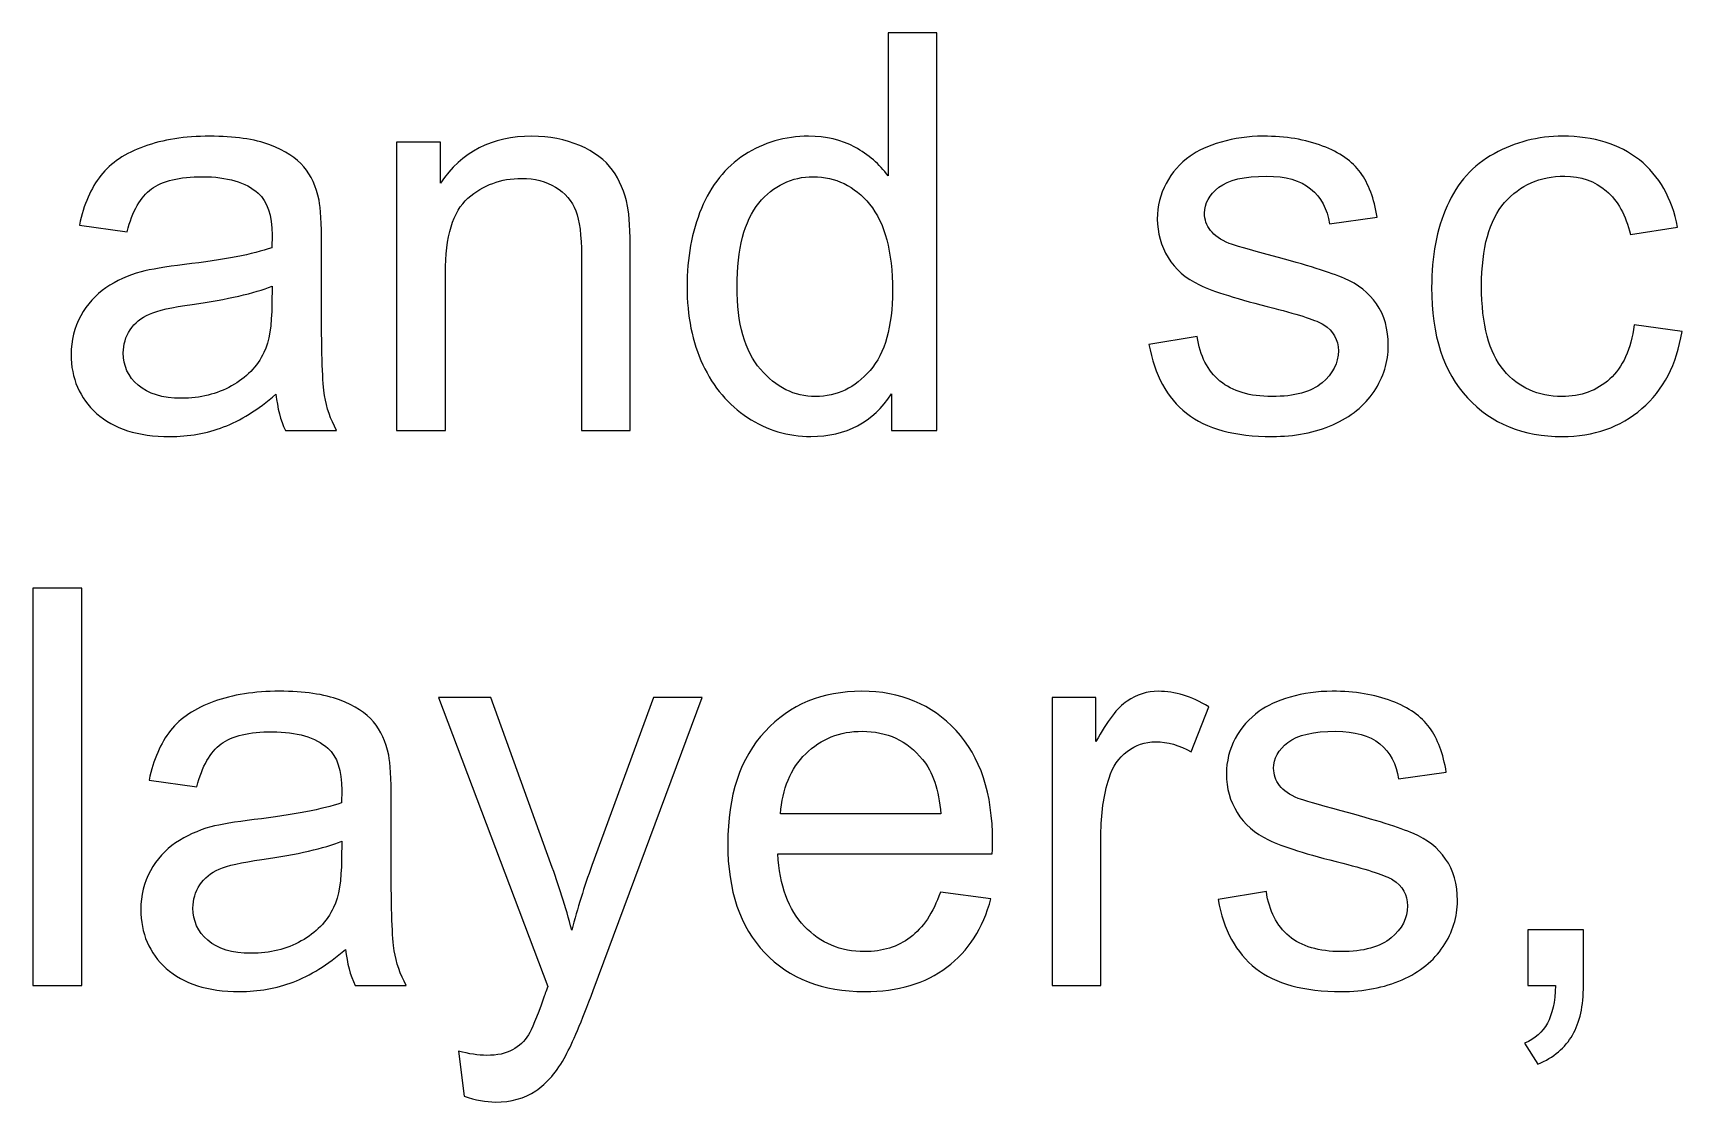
# Model space of a CAD drawing. Header units: centimetres. Extents: x -30.6 to 14.2, y -21.2 to 7.4.
# Drawn here: x -27.2 to -26.1, y 1.573 to 2.286 of the extents above; entities that cross this region are included whole.
import ezdxf

# ---------------------------------------------------------------- set-up
doc = ezdxf.new("R2010")
doc.units = ezdxf.units.CM
doc.header["$MEASUREMENT"] = 0
doc.layers.add('Layer 1', color=7, linetype='Continuous')

msp = doc.modelspace()

# ---------------------------------------------------------------- linework, layer by layer
at = {"layer": 'Layer 1'}
for points, knots in [([(-26.62725, 2.02127), (-26.62725, 2.02127), (-26.62725, 2.04566), (-26.62725, 2.04566), (-26.62725, 2.04566), (-26.63941, 2.0267), (-26.65732, 2.0172), (-26.68096, 2.0172), (-26.68096, 2.0172), (-26.69627, 2.0172), (-26.71035, 2.02139), (-26.72313, 2.02985), (-26.72313, 2.02985), (-26.73597, 2.03825), (-26.74591, 2.05004), (-26.75301, 2.0651), (-26.75301, 2.0651), (-26.76005, 2.08023), (-26.76357, 2.09758), (-26.76357, 2.11721), (-26.76357, 2.11721), (-26.76357, 2.13635), (-26.76036, 2.1537), (-26.754, 2.16931), (-26.754, 2.16931), (-26.74758, 2.18487), (-26.73801, 2.19685), (-26.72523, 2.20512), (-26.72523, 2.20512), (-26.71251, 2.21346), (-26.69819, 2.21759), (-26.68244, 2.21759), (-26.68244, 2.21759), (-26.67084, 2.21759), (-26.66053, 2.21512), (-26.65151, 2.21025), (-26.65151, 2.21025), (-26.6425, 2.20537), (-26.63515, 2.19895), (-26.62947, 2.19111), (-26.62947, 2.19111), (-26.62947, 2.19111), (-26.62947, 2.28649), (-26.62947, 2.28649), (-26.62947, 2.28649), (-26.62947, 2.28649), (-26.59688, 2.28649), (-26.59688, 2.28649), (-26.59688, 2.28649), (-26.59688, 2.28649), (-26.59688, 2.02127), (-26.59688, 2.02127), (-26.59688, 2.02127), (-26.59688, 2.02127), (-26.62725, 2.02127), (-26.62725, 2.02127)], [0, 0, 0, 0, 0.0666667, 0.0666667, 0.0666667, 0.0666667, 0.1333333, 0.1333333, 0.1333333, 0.1333333, 0.2, 0.2, 0.2, 0.2, 0.2666667, 0.2666667, 0.2666667, 0.2666667, 0.3333333, 0.3333333, 0.3333333, 0.3333333, 0.4, 0.4, 0.4, 0.4, 0.4666667, 0.4666667, 0.4666667, 0.4666667, 0.5333333, 0.5333333, 0.5333333, 0.5333333, 0.6, 0.6, 0.6, 0.6, 0.6666667, 0.6666667, 0.6666667, 0.6666667, 0.7333333, 0.7333333, 0.7333333, 0.7333333, 0.8, 0.8, 0.8, 0.8, 0.8666667, 0.8666667, 0.8666667, 0.8666667, 1, 1, 1, 1]), ([(-27.03781, 2.04535), (-27.04991, 2.03504), (-27.06158, 2.02781), (-27.07275, 2.02355), (-27.07275, 2.02355), (-27.08393, 2.01929), (-27.0959, 2.0172), (-27.10875, 2.0172), (-27.10875, 2.0172), (-27.12986, 2.0172), (-27.1461, 2.02232), (-27.15746, 2.03263), (-27.15746, 2.03263), (-27.16882, 2.04288), (-27.17449, 2.05603), (-27.17449, 2.07202), (-27.17449, 2.07202), (-27.17449, 2.0814), (-27.17233, 2.08998), (-27.16807, 2.09776), (-27.16807, 2.09776), (-27.16375, 2.10554), (-27.15813, 2.11171), (-27.15122, 2.11641), (-27.15122, 2.11641), (-27.14424, 2.1211), (-27.13647, 2.12468), (-27.12776, 2.12709), (-27.12776, 2.12709), (-27.12134, 2.12875), (-27.11165, 2.13036), (-27.09874, 2.13196), (-27.09874, 2.13196), (-27.07244, 2.13505), (-27.053, 2.13882), (-27.04059, 2.14314), (-27.04059, 2.14314), (-27.04046, 2.14758), (-27.0404, 2.15042), (-27.0404, 2.1516), (-27.0404, 2.1516), (-27.0404, 2.16481), (-27.04349, 2.17413), (-27.04966, 2.17956), (-27.04966, 2.17956), (-27.058, 2.18691), (-27.07041, 2.19055), (-27.08683, 2.19055), (-27.08683, 2.19055), (-27.1022, 2.19055), (-27.11356, 2.18784), (-27.12085, 2.18246), (-27.12085, 2.18246), (-27.12819, 2.17709), (-27.13356, 2.16759), (-27.13708, 2.15388), (-27.13708, 2.15388), (-27.13708, 2.15388), (-27.16894, 2.15833), (-27.16894, 2.15833), (-27.16894, 2.15833), (-27.16604, 2.17197), (-27.16128, 2.18302), (-27.15462, 2.19142), (-27.15462, 2.19142), (-27.14795, 2.19981), (-27.13832, 2.20623), (-27.12572, 2.2108), (-27.12572, 2.2108), (-27.11319, 2.21531), (-27.09856, 2.21759), (-27.08201, 2.21759), (-27.08201, 2.21759), (-27.06559, 2.21759), (-27.05219, 2.21568), (-27.04188, 2.21179), (-27.04188, 2.21179), (-27.03164, 2.2079), (-27.02404, 2.20308), (-27.01923, 2.19722), (-27.01923, 2.19722), (-27.01441, 2.19135), (-27.01102, 2.18395), (-27.00904, 2.17499), (-27.00904, 2.17499), (-27.00799, 2.16944), (-27.00744, 2.15944), (-27.00744, 2.14505), (-27.00744, 2.14505), (-27.00744, 2.14505), (-27.00744, 2.10184), (-27.00744, 2.10184), (-27.00744, 2.10184), (-27.00744, 2.07165), (-27.00676, 2.05257), (-27.0054, 2.04448), (-27.0054, 2.04448), (-27.0041, 2.0364), (-27.00139, 2.02868), (-26.99743, 2.02127), (-26.99743, 2.02127), (-26.99743, 2.02127), (-27.03151, 2.02127), (-27.03151, 2.02127), (-27.03151, 2.02127), (-27.03478, 2.02812), (-27.03688, 2.03615), (-27.03781, 2.04535)], [0, 0, 0, 0, 0.0357143, 0.0357143, 0.0357143, 0.0357143, 0.0714286, 0.0714286, 0.0714286, 0.0714286, 0.1071429, 0.1071429, 0.1071429, 0.1071429, 0.1428571, 0.1428571, 0.1428571, 0.1428571, 0.1785714, 0.1785714, 0.1785714, 0.1785714, 0.2142857, 0.2142857, 0.2142857, 0.2142857, 0.25, 0.25, 0.25, 0.25, 0.2857143, 0.2857143, 0.2857143, 0.2857143, 0.3214286, 0.3214286, 0.3214286, 0.3214286, 0.3571429, 0.3571429, 0.3571429, 0.3571429, 0.3928571, 0.3928571, 0.3928571, 0.3928571, 0.4285714, 0.4285714, 0.4285714, 0.4285714, 0.4642857, 0.4642857, 0.4642857, 0.4642857, 0.5, 0.5, 0.5, 0.5, 0.5357143, 0.5357143, 0.5357143, 0.5357143, 0.5714286, 0.5714286, 0.5714286, 0.5714286, 0.6071429, 0.6071429, 0.6071429, 0.6071429, 0.6428571, 0.6428571, 0.6428571, 0.6428571, 0.6785714, 0.6785714, 0.6785714, 0.6785714, 0.7142857, 0.7142857, 0.7142857, 0.7142857, 0.75, 0.75, 0.75, 0.75, 0.7857143, 0.7857143, 0.7857143, 0.7857143, 0.8214286, 0.8214286, 0.8214286, 0.8214286, 0.8571429, 0.8571429, 0.8571429, 0.8571429, 0.8928571, 0.8928571, 0.8928571, 0.8928571, 0.9285714, 0.9285714, 0.9285714, 0.9285714, 1, 1, 1, 1]), ([(-26.95736, 2.02127), (-26.95736, 2.02127), (-26.95736, 2.21352), (-26.95736, 2.21352), (-26.95736, 2.21352), (-26.95736, 2.21352), (-26.9281, 2.21352), (-26.9281, 2.21352), (-26.9281, 2.21352), (-26.9281, 2.21352), (-26.9281, 2.18623), (-26.9281, 2.18623), (-26.9281, 2.18623), (-26.91402, 2.20716), (-26.89365, 2.21759), (-26.86704, 2.21759), (-26.86704, 2.21759), (-26.85544, 2.21759), (-26.84482, 2.21549), (-26.83512, 2.21136), (-26.83512, 2.21136), (-26.82543, 2.20722), (-26.81815, 2.20173), (-26.81333, 2.195), (-26.81333, 2.195), (-26.80852, 2.18827), (-26.80512, 2.18024), (-26.80321, 2.17098), (-26.80321, 2.17098), (-26.80203, 2.16493), (-26.80142, 2.15437), (-26.80142, 2.13931), (-26.80142, 2.13931), (-26.80142, 2.13931), (-26.80142, 2.02127), (-26.80142, 2.02127), (-26.80142, 2.02127), (-26.80142, 2.02127), (-26.83401, 2.02127), (-26.83401, 2.02127), (-26.83401, 2.02127), (-26.83401, 2.02127), (-26.83401, 2.13808), (-26.83401, 2.13808), (-26.83401, 2.13808), (-26.83401, 2.15135), (-26.83525, 2.16129), (-26.83778, 2.16783), (-26.83778, 2.16783), (-26.84031, 2.17438), (-26.84482, 2.17962), (-26.85124, 2.18358), (-26.85124, 2.18358), (-26.85766, 2.18747), (-26.86525, 2.18944), (-26.87389, 2.18944), (-26.87389, 2.18944), (-26.88772, 2.18944), (-26.89964, 2.18506), (-26.9097, 2.17623), (-26.9097, 2.17623), (-26.91976, 2.16746), (-26.92477, 2.15073), (-26.92477, 2.12616), (-26.92477, 2.12616), (-26.92477, 2.12616), (-26.92477, 2.02127), (-26.92477, 2.02127), (-26.92477, 2.02127), (-26.92477, 2.02127), (-26.95736, 2.02127), (-26.95736, 2.02127)], [0, 0, 0, 0, 0.0526316, 0.0526316, 0.0526316, 0.0526316, 0.1052632, 0.1052632, 0.1052632, 0.1052632, 0.1578947, 0.1578947, 0.1578947, 0.1578947, 0.2105263, 0.2105263, 0.2105263, 0.2105263, 0.2631579, 0.2631579, 0.2631579, 0.2631579, 0.3157895, 0.3157895, 0.3157895, 0.3157895, 0.3684211, 0.3684211, 0.3684211, 0.3684211, 0.4210526, 0.4210526, 0.4210526, 0.4210526, 0.4736842, 0.4736842, 0.4736842, 0.4736842, 0.5263158, 0.5263158, 0.5263158, 0.5263158, 0.5789474, 0.5789474, 0.5789474, 0.5789474, 0.6315789, 0.6315789, 0.6315789, 0.6315789, 0.6842105, 0.6842105, 0.6842105, 0.6842105, 0.7368421, 0.7368421, 0.7368421, 0.7368421, 0.7894737, 0.7894737, 0.7894737, 0.7894737, 0.8421053, 0.8421053, 0.8421053, 0.8421053, 0.8947368, 0.8947368, 0.8947368, 0.8947368, 1, 1, 1, 1]), ([(-26.45537, 2.07869), (-26.45537, 2.07869), (-26.42314, 2.08387), (-26.42314, 2.08387), (-26.42314, 2.08387), (-26.42135, 2.07097), (-26.41629, 2.06109), (-26.40801, 2.05418), (-26.40801, 2.05418), (-26.39974, 2.04732), (-26.38814, 2.04387), (-26.37332, 2.04387), (-26.37332, 2.04387), (-26.35832, 2.04387), (-26.3472, 2.04689), (-26.33992, 2.053), (-26.33992, 2.053), (-26.3327, 2.05905), (-26.32905, 2.06621), (-26.32905, 2.07443), (-26.32905, 2.07443), (-26.32905, 2.08177), (-26.33233, 2.08758), (-26.33881, 2.09177), (-26.33881, 2.09177), (-26.34338, 2.09467), (-26.35449, 2.09832), (-26.37215, 2.10282), (-26.37215, 2.10282), (-26.39598, 2.10881), (-26.41246, 2.114), (-26.42172, 2.11838), (-26.42172, 2.11838), (-26.43092, 2.12283), (-26.4379, 2.12888), (-26.44265, 2.13666), (-26.44265, 2.13666), (-26.4474, 2.14437), (-26.44981, 2.15295), (-26.44981, 2.16234), (-26.44981, 2.16234), (-26.44981, 2.17092), (-26.44784, 2.17882), (-26.44395, 2.18611), (-26.44395, 2.18611), (-26.43999, 2.19339), (-26.43469, 2.19944), (-26.42796, 2.20426), (-26.42796, 2.20426), (-26.42289, 2.20796), (-26.41598, 2.21111), (-26.40727, 2.2137), (-26.40727, 2.2137), (-26.39851, 2.2163), (-26.38919, 2.21759), (-26.37918, 2.21759), (-26.37918, 2.21759), (-26.36412, 2.21759), (-26.35091, 2.21543), (-26.33955, 2.21105), (-26.33955, 2.21105), (-26.32813, 2.20673), (-26.31973, 2.2008), (-26.3143, 2.19339), (-26.3143, 2.19339), (-26.30893, 2.18592), (-26.30516, 2.17598), (-26.30312, 2.16351), (-26.30312, 2.16351), (-26.30312, 2.16351), (-26.33498, 2.15907), (-26.33498, 2.15907), (-26.33498, 2.15907), (-26.3364, 2.16907), (-26.3406, 2.17691), (-26.34751, 2.18253), (-26.34751, 2.18253), (-26.35443, 2.18814), (-26.36418, 2.19092), (-26.37684, 2.19092), (-26.37684, 2.19092), (-26.39172, 2.19092), (-26.4024, 2.18845), (-26.40876, 2.18351), (-26.40876, 2.18351), (-26.41511, 2.17858), (-26.41832, 2.17277), (-26.41832, 2.16617), (-26.41832, 2.16617), (-26.41832, 2.16197), (-26.41703, 2.15814), (-26.41437, 2.15474), (-26.41437, 2.15474), (-26.41172, 2.15129), (-26.40758, 2.14839), (-26.4019, 2.1461), (-26.4019, 2.1461), (-26.39863, 2.14487), (-26.38912, 2.14209), (-26.3732, 2.13777), (-26.3732, 2.13777), (-26.35023, 2.13166), (-26.33418, 2.12659), (-26.32504, 2.1227), (-26.32504, 2.1227), (-26.3159, 2.11881), (-26.30874, 2.11307), (-26.30356, 2.10566), (-26.30356, 2.10566), (-26.29831, 2.09819), (-26.29572, 2.08893), (-26.29572, 2.07782), (-26.29572, 2.07782), (-26.29572, 2.06702), (-26.29886, 2.05683), (-26.30522, 2.04726), (-26.30522, 2.04726), (-26.31158, 2.03769), (-26.32072, 2.03028), (-26.33263, 2.02504), (-26.33263, 2.02504), (-26.34461, 2.01979), (-26.35813, 2.0172), (-26.3732, 2.0172), (-26.3732, 2.0172), (-26.39814, 2.0172), (-26.41721, 2.02238), (-26.4303, 2.03269), (-26.4303, 2.03269), (-26.44339, 2.04306), (-26.45172, 2.05837), (-26.45537, 2.07869)], [0, 0, 0, 0, 0.0294118, 0.0294118, 0.0294118, 0.0294118, 0.0588235, 0.0588235, 0.0588235, 0.0588235, 0.0882353, 0.0882353, 0.0882353, 0.0882353, 0.1176471, 0.1176471, 0.1176471, 0.1176471, 0.1470588, 0.1470588, 0.1470588, 0.1470588, 0.1764706, 0.1764706, 0.1764706, 0.1764706, 0.2058824, 0.2058824, 0.2058824, 0.2058824, 0.2352941, 0.2352941, 0.2352941, 0.2352941, 0.2647059, 0.2647059, 0.2647059, 0.2647059, 0.2941176, 0.2941176, 0.2941176, 0.2941176, 0.3235294, 0.3235294, 0.3235294, 0.3235294, 0.3529412, 0.3529412, 0.3529412, 0.3529412, 0.3823529, 0.3823529, 0.3823529, 0.3823529, 0.4117647, 0.4117647, 0.4117647, 0.4117647, 0.4411765, 0.4411765, 0.4411765, 0.4411765, 0.4705882, 0.4705882, 0.4705882, 0.4705882, 0.5, 0.5, 0.5, 0.5, 0.5294118, 0.5294118, 0.5294118, 0.5294118, 0.5588235, 0.5588235, 0.5588235, 0.5588235, 0.5882353, 0.5882353, 0.5882353, 0.5882353, 0.6176471, 0.6176471, 0.6176471, 0.6176471, 0.6470588, 0.6470588, 0.6470588, 0.6470588, 0.6764706, 0.6764706, 0.6764706, 0.6764706, 0.7058824, 0.7058824, 0.7058824, 0.7058824, 0.7352941, 0.7352941, 0.7352941, 0.7352941, 0.7647059, 0.7647059, 0.7647059, 0.7647059, 0.7941176, 0.7941176, 0.7941176, 0.7941176, 0.8235294, 0.8235294, 0.8235294, 0.8235294, 0.8529412, 0.8529412, 0.8529412, 0.8529412, 0.8823529, 0.8823529, 0.8823529, 0.8823529, 0.9117647, 0.9117647, 0.9117647, 0.9117647, 0.9411765, 0.9411765, 0.9411765, 0.9411765, 1, 1, 1, 1]), ([(-26.13162, 2.09165), (-26.13162, 2.09165), (-26.09976, 2.0872), (-26.09976, 2.0872), (-26.09976, 2.0872), (-26.10328, 2.06529), (-26.11217, 2.04819), (-26.12656, 2.03578), (-26.12656, 2.03578), (-26.14094, 2.02337), (-26.15866, 2.0172), (-26.17959, 2.0172), (-26.17959, 2.0172), (-26.20583, 2.0172), (-26.22694, 2.02578), (-26.24287, 2.04294), (-26.24287, 2.04294), (-26.25886, 2.0601), (-26.26682, 2.08467), (-26.26682, 2.11665), (-26.26682, 2.11665), (-26.26682, 2.1374), (-26.26337, 2.15549), (-26.25651, 2.17104), (-26.25651, 2.17104), (-26.24966, 2.18654), (-26.23923, 2.19821), (-26.22515, 2.20592), (-26.22515, 2.20592), (-26.21114, 2.2137), (-26.19589, 2.21759), (-26.17934, 2.21759), (-26.17934, 2.21759), (-26.15854, 2.21759), (-26.14144, 2.21234), (-26.12822, 2.20179), (-26.12822, 2.20179), (-26.11495, 2.19123), (-26.10643, 2.17623), (-26.10273, 2.15684), (-26.10273, 2.15684), (-26.10273, 2.15684), (-26.13421, 2.15203), (-26.13421, 2.15203), (-26.13421, 2.15203), (-26.13724, 2.16493), (-26.14255, 2.17462), (-26.15026, 2.18117), (-26.15026, 2.18117), (-26.15792, 2.18765), (-26.16718, 2.19092), (-26.17805, 2.19092), (-26.17805, 2.19092), (-26.19447, 2.19092), (-26.2078, 2.18506), (-26.21811, 2.17333), (-26.21811, 2.17333), (-26.22836, 2.16154), (-26.23349, 2.14301), (-26.23349, 2.11758), (-26.23349, 2.11758), (-26.23349, 2.09177), (-26.22855, 2.07307), (-26.21867, 2.0614), (-26.21867, 2.0614), (-26.20873, 2.04973), (-26.19583, 2.04387), (-26.17996, 2.04387), (-26.17996, 2.04387), (-26.16712, 2.04387), (-26.15644, 2.04776), (-26.14792, 2.0556), (-26.14792, 2.0556), (-26.13934, 2.06337), (-26.1339, 2.07541), (-26.13162, 2.09165)], [0, 0, 0, 0, 0.05, 0.05, 0.05, 0.05, 0.1, 0.1, 0.1, 0.1, 0.15, 0.15, 0.15, 0.15, 0.2, 0.2, 0.2, 0.2, 0.25, 0.25, 0.25, 0.25, 0.3, 0.3, 0.3, 0.3, 0.35, 0.35, 0.35, 0.35, 0.4, 0.4, 0.4, 0.4, 0.45, 0.45, 0.45, 0.45, 0.5, 0.5, 0.5, 0.5, 0.55, 0.55, 0.55, 0.55, 0.6, 0.6, 0.6, 0.6, 0.65, 0.65, 0.65, 0.65, 0.7, 0.7, 0.7, 0.7, 0.75, 0.75, 0.75, 0.75, 0.8, 0.8, 0.8, 0.8, 0.85, 0.85, 0.85, 0.85, 0.9, 0.9, 0.9, 0.9, 1, 1, 1, 1]), ([(-26.73023, 2.11715), (-26.73023, 2.09258), (-26.72504, 2.07424), (-26.71461, 2.06208), (-26.71461, 2.06208), (-26.70424, 2.04992), (-26.69195, 2.04387), (-26.67781, 2.04387), (-26.67781, 2.04387), (-26.66355, 2.04387), (-26.65145, 2.04967), (-26.64145, 2.06128), (-26.64145, 2.06128), (-26.63151, 2.07288), (-26.62651, 2.0906), (-26.62651, 2.11443), (-26.62651, 2.11443), (-26.62651, 2.14061), (-26.63157, 2.15987), (-26.64176, 2.17215), (-26.64176, 2.17215), (-26.65188, 2.18444), (-26.66442, 2.19055), (-26.6793, 2.19055), (-26.6793, 2.19055), (-26.6938, 2.19055), (-26.7059, 2.18469), (-26.71566, 2.1729), (-26.71566, 2.1729), (-26.72535, 2.1611), (-26.73023, 2.14252), (-26.73023, 2.11715)], [0, 0, 0, 0, 0.1111111, 0.1111111, 0.1111111, 0.1111111, 0.2222222, 0.2222222, 0.2222222, 0.2222222, 0.3333333, 0.3333333, 0.3333333, 0.3333333, 0.4444444, 0.4444444, 0.4444444, 0.4444444, 0.5555556, 0.5555556, 0.5555556, 0.5555556, 0.6666667, 0.6666667, 0.6666667, 0.6666667, 0.7777778, 0.7777778, 0.7777778, 0.7777778, 1, 1, 1, 1]), ([(-27.0404, 2.11758), (-27.05226, 2.11276), (-27.07004, 2.10869), (-27.09374, 2.10536), (-27.09374, 2.10536), (-27.1072, 2.10344), (-27.11671, 2.10128), (-27.12227, 2.09887), (-27.12227, 2.09887), (-27.12782, 2.09647), (-27.13208, 2.09295), (-27.13511, 2.08838), (-27.13511, 2.08838), (-27.13813, 2.08375), (-27.13968, 2.07862), (-27.13968, 2.07294), (-27.13968, 2.07294), (-27.13968, 2.06436), (-27.1364, 2.05714), (-27.1298, 2.0514), (-27.1298, 2.0514), (-27.12319, 2.04566), (-27.11356, 2.04275), (-27.1009, 2.04275), (-27.1009, 2.04275), (-27.08837, 2.04275), (-27.0772, 2.04547), (-27.06738, 2.05097), (-27.06738, 2.05097), (-27.05763, 2.0564), (-27.0504, 2.06387), (-27.04584, 2.07331), (-27.04584, 2.07331), (-27.04232, 2.08066), (-27.04059, 2.09146), (-27.04059, 2.10573), (-27.04059, 2.10573), (-27.04059, 2.10573), (-27.0404, 2.11758), (-27.0404, 2.11758)], [0, 0, 0, 0, 0.0909091, 0.0909091, 0.0909091, 0.0909091, 0.1818182, 0.1818182, 0.1818182, 0.1818182, 0.2727273, 0.2727273, 0.2727273, 0.2727273, 0.3636364, 0.3636364, 0.3636364, 0.3636364, 0.4545455, 0.4545455, 0.4545455, 0.4545455, 0.5454545, 0.5454545, 0.5454545, 0.5454545, 0.6363636, 0.6363636, 0.6363636, 0.6363636, 0.7272727, 0.7272727, 0.7272727, 0.7272727, 0.8181818, 0.8181818, 0.8181818, 0.8181818, 1, 1, 1, 1]), ([(-27.19992, 1.65085), (-27.19992, 1.65085), (-27.19992, 1.91607), (-27.19992, 1.91607), (-27.19992, 1.91607), (-27.19992, 1.91607), (-27.16733, 1.91607), (-27.16733, 1.91607), (-27.16733, 1.91607), (-27.16733, 1.91607), (-27.16733, 1.65085), (-27.16733, 1.65085), (-27.16733, 1.65085), (-27.16733, 1.65085), (-27.19992, 1.65085), (-27.19992, 1.65085)], [0, 0, 0, 0, 0.2, 0.2, 0.2, 0.2, 0.4, 0.4, 0.4, 0.4, 0.6, 0.6, 0.6, 0.6, 1, 1, 1, 1]), ([(-26.99132, 1.67493), (-27.00342, 1.66462), (-27.01509, 1.65739), (-27.02626, 1.65313), (-27.02626, 1.65313), (-27.03744, 1.64887), (-27.04941, 1.64678), (-27.06226, 1.64678), (-27.06226, 1.64678), (-27.08337, 1.64678), (-27.09961, 1.6519), (-27.11097, 1.66221), (-27.11097, 1.66221), (-27.12233, 1.67246), (-27.128, 1.68561), (-27.128, 1.7016), (-27.128, 1.7016), (-27.128, 1.71098), (-27.12584, 1.71956), (-27.12158, 1.72734), (-27.12158, 1.72734), (-27.11726, 1.73512), (-27.11164, 1.74129), (-27.10473, 1.74599), (-27.10473, 1.74599), (-27.09775, 1.75068), (-27.08998, 1.75426), (-27.08127, 1.75667), (-27.08127, 1.75667), (-27.07485, 1.75833), (-27.06516, 1.75994), (-27.05225, 1.76154), (-27.05225, 1.76154), (-27.02595, 1.76463), (-27.00651, 1.7684), (-26.9941, 1.77272), (-26.9941, 1.77272), (-26.99397, 1.77716), (-26.99391, 1.78), (-26.99391, 1.78118), (-26.99391, 1.78118), (-26.99391, 1.79439), (-26.997, 1.80371), (-27.00317, 1.80914), (-27.00317, 1.80914), (-27.01151, 1.81649), (-27.02392, 1.82013), (-27.04034, 1.82013), (-27.04034, 1.82013), (-27.05571, 1.82013), (-27.06707, 1.81742), (-27.07436, 1.81204), (-27.07436, 1.81204), (-27.0817, 1.80667), (-27.08707, 1.79717), (-27.09059, 1.78346), (-27.09059, 1.78346), (-27.09059, 1.78346), (-27.12245, 1.78791), (-27.12245, 1.78791), (-27.12245, 1.78791), (-27.11955, 1.80155), (-27.11479, 1.8126), (-27.10813, 1.821), (-27.10813, 1.821), (-27.10146, 1.82939), (-27.09183, 1.83581), (-27.07923, 1.84038), (-27.07923, 1.84038), (-27.0667, 1.84489), (-27.05207, 1.84717), (-27.03552, 1.84717), (-27.03552, 1.84717), (-27.0191, 1.84717), (-27.0057, 1.84526), (-26.99539, 1.84137), (-26.99539, 1.84137), (-26.98515, 1.83748), (-26.97755, 1.83266), (-26.97274, 1.8268), (-26.97274, 1.8268), (-26.96792, 1.82093), (-26.96453, 1.81353), (-26.96255, 1.80457), (-26.96255, 1.80457), (-26.9615, 1.79902), (-26.96095, 1.78902), (-26.96095, 1.77463), (-26.96095, 1.77463), (-26.96095, 1.77463), (-26.96095, 1.73142), (-26.96095, 1.73142), (-26.96095, 1.73142), (-26.96095, 1.70123), (-26.96027, 1.68215), (-26.95891, 1.67406), (-26.95891, 1.67406), (-26.95761, 1.66598), (-26.9549, 1.65826), (-26.95094, 1.65085), (-26.95094, 1.65085), (-26.95094, 1.65085), (-26.98502, 1.65085), (-26.98502, 1.65085), (-26.98502, 1.65085), (-26.98829, 1.6577), (-26.99039, 1.66573), (-26.99132, 1.67493)], [0, 0, 0, 0, 0.0357143, 0.0357143, 0.0357143, 0.0357143, 0.0714286, 0.0714286, 0.0714286, 0.0714286, 0.1071429, 0.1071429, 0.1071429, 0.1071429, 0.1428571, 0.1428571, 0.1428571, 0.1428571, 0.1785714, 0.1785714, 0.1785714, 0.1785714, 0.2142857, 0.2142857, 0.2142857, 0.2142857, 0.25, 0.25, 0.25, 0.25, 0.2857143, 0.2857143, 0.2857143, 0.2857143, 0.3214286, 0.3214286, 0.3214286, 0.3214286, 0.3571429, 0.3571429, 0.3571429, 0.3571429, 0.3928571, 0.3928571, 0.3928571, 0.3928571, 0.4285714, 0.4285714, 0.4285714, 0.4285714, 0.4642857, 0.4642857, 0.4642857, 0.4642857, 0.5, 0.5, 0.5, 0.5, 0.5357143, 0.5357143, 0.5357143, 0.5357143, 0.5714286, 0.5714286, 0.5714286, 0.5714286, 0.6071429, 0.6071429, 0.6071429, 0.6071429, 0.6428571, 0.6428571, 0.6428571, 0.6428571, 0.6785714, 0.6785714, 0.6785714, 0.6785714, 0.7142857, 0.7142857, 0.7142857, 0.7142857, 0.75, 0.75, 0.75, 0.75, 0.7857143, 0.7857143, 0.7857143, 0.7857143, 0.8214286, 0.8214286, 0.8214286, 0.8214286, 0.8571429, 0.8571429, 0.8571429, 0.8571429, 0.8928571, 0.8928571, 0.8928571, 0.8928571, 0.9285714, 0.9285714, 0.9285714, 0.9285714, 1, 1, 1, 1]), ([(-26.91235, 1.57695), (-26.91235, 1.57695), (-26.91606, 1.60708), (-26.91606, 1.60708), (-26.91606, 1.60708), (-26.9089, 1.60516), (-26.90272, 1.60418), (-26.89741, 1.60418), (-26.89741, 1.60418), (-26.89013, 1.60418), (-26.88433, 1.60541), (-26.88, 1.60782), (-26.88, 1.60782), (-26.87562, 1.61023), (-26.87204, 1.61362), (-26.86926, 1.61794), (-26.86926, 1.61794), (-26.86722, 1.62122), (-26.86389, 1.6293), (-26.85932, 1.64227), (-26.85932, 1.64227), (-26.8587, 1.64406), (-26.85778, 1.64671), (-26.85642, 1.65023), (-26.85642, 1.65023), (-26.85642, 1.65023), (-26.92939, 1.8431), (-26.92939, 1.8431), (-26.92939, 1.8431), (-26.92939, 1.8431), (-26.89457, 1.8431), (-26.89457, 1.8431), (-26.89457, 1.8431), (-26.89457, 1.8431), (-26.85444, 1.7321), (-26.85444, 1.7321), (-26.85444, 1.7321), (-26.8492, 1.71808), (-26.84457, 1.70326), (-26.84043, 1.68771), (-26.84043, 1.68771), (-26.83666, 1.70234), (-26.83222, 1.71678), (-26.82703, 1.73098), (-26.82703, 1.73098), (-26.82703, 1.73098), (-26.78604, 1.8431), (-26.78604, 1.8431), (-26.78604, 1.8431), (-26.78604, 1.8431), (-26.75351, 1.8431), (-26.75351, 1.8431), (-26.75351, 1.8431), (-26.75351, 1.8431), (-26.82617, 1.64752), (-26.82617, 1.64752), (-26.82617, 1.64752), (-26.83401, 1.62646), (-26.84012, 1.61202), (-26.84451, 1.60405), (-26.84451, 1.60405), (-26.85031, 1.59337), (-26.85698, 1.58553), (-26.86445, 1.58053), (-26.86445, 1.58053), (-26.87198, 1.57553), (-26.88093, 1.57306), (-26.8913, 1.57306), (-26.8913, 1.57306), (-26.8976, 1.57306), (-26.90464, 1.57436), (-26.91235, 1.57695)], [0, 0, 0, 0, 0.0526316, 0.0526316, 0.0526316, 0.0526316, 0.1052632, 0.1052632, 0.1052632, 0.1052632, 0.1578947, 0.1578947, 0.1578947, 0.1578947, 0.2105263, 0.2105263, 0.2105263, 0.2105263, 0.2631579, 0.2631579, 0.2631579, 0.2631579, 0.3157895, 0.3157895, 0.3157895, 0.3157895, 0.3684211, 0.3684211, 0.3684211, 0.3684211, 0.4210526, 0.4210526, 0.4210526, 0.4210526, 0.4736842, 0.4736842, 0.4736842, 0.4736842, 0.5263158, 0.5263158, 0.5263158, 0.5263158, 0.5789474, 0.5789474, 0.5789474, 0.5789474, 0.6315789, 0.6315789, 0.6315789, 0.6315789, 0.6842105, 0.6842105, 0.6842105, 0.6842105, 0.7368421, 0.7368421, 0.7368421, 0.7368421, 0.7894737, 0.7894737, 0.7894737, 0.7894737, 0.8421053, 0.8421053, 0.8421053, 0.8421053, 0.8947368, 0.8947368, 0.8947368, 0.8947368, 1, 1, 1, 1]), ([(-26.59453, 1.71308), (-26.59453, 1.71308), (-26.56083, 1.70864), (-26.56083, 1.70864), (-26.56083, 1.70864), (-26.56607, 1.68906), (-26.57589, 1.67382), (-26.59021, 1.66301), (-26.59021, 1.66301), (-26.60453, 1.65221), (-26.62281, 1.64678), (-26.6451, 1.64678), (-26.6451, 1.64678), (-26.67312, 1.64678), (-26.69535, 1.65542), (-26.71177, 1.6727), (-26.71177, 1.6727), (-26.72819, 1.68993), (-26.7364, 1.71419), (-26.7364, 1.74537), (-26.7364, 1.74537), (-26.7364, 1.7776), (-26.72813, 1.80266), (-26.71152, 1.82044), (-26.71152, 1.82044), (-26.69492, 1.83828), (-26.67337, 1.84717), (-26.64689, 1.84717), (-26.64689, 1.84717), (-26.62127, 1.84717), (-26.60034, 1.83847), (-26.5841, 1.821), (-26.5841, 1.821), (-26.56786, 1.80352), (-26.55971, 1.77895), (-26.55971, 1.74728), (-26.55971, 1.74728), (-26.55971, 1.74537), (-26.55978, 1.74247), (-26.5599, 1.73864), (-26.5599, 1.73864), (-26.5599, 1.73864), (-26.70307, 1.73864), (-26.70307, 1.73864), (-26.70307, 1.73864), (-26.70183, 1.71759), (-26.69591, 1.70141), (-26.68516, 1.69024), (-26.68516, 1.69024), (-26.67448, 1.67906), (-26.66109, 1.67345), (-26.6451, 1.67345), (-26.6451, 1.67345), (-26.63318, 1.67345), (-26.62299, 1.67659), (-26.6146, 1.68289), (-26.6146, 1.68289), (-26.60614, 1.68919), (-26.59947, 1.69925), (-26.59453, 1.71308)], [0, 0, 0, 0, 0.0625, 0.0625, 0.0625, 0.0625, 0.125, 0.125, 0.125, 0.125, 0.1875, 0.1875, 0.1875, 0.1875, 0.25, 0.25, 0.25, 0.25, 0.3125, 0.3125, 0.3125, 0.3125, 0.375, 0.375, 0.375, 0.375, 0.4375, 0.4375, 0.4375, 0.4375, 0.5, 0.5, 0.5, 0.5, 0.5625, 0.5625, 0.5625, 0.5625, 0.625, 0.625, 0.625, 0.625, 0.6875, 0.6875, 0.6875, 0.6875, 0.75, 0.75, 0.75, 0.75, 0.8125, 0.8125, 0.8125, 0.8125, 0.875, 0.875, 0.875, 0.875, 1, 1, 1, 1]), ([(-26.52001, 1.65085), (-26.52001, 1.65085), (-26.52001, 1.8431), (-26.52001, 1.8431), (-26.52001, 1.8431), (-26.52001, 1.8431), (-26.49075, 1.8431), (-26.49075, 1.8431), (-26.49075, 1.8431), (-26.49075, 1.8431), (-26.49075, 1.81365), (-26.49075, 1.81365), (-26.49075, 1.81365), (-26.48328, 1.82729), (-26.47636, 1.83631), (-26.47001, 1.84063), (-26.47001, 1.84063), (-26.46365, 1.84501), (-26.45667, 1.84717), (-26.44908, 1.84717), (-26.44908, 1.84717), (-26.43809, 1.84717), (-26.42691, 1.84372), (-26.41555, 1.83686), (-26.41555, 1.83686), (-26.41555, 1.83686), (-26.42716, 1.8068), (-26.42716, 1.8068), (-26.42716, 1.8068), (-26.43506, 1.81124), (-26.44297, 1.81346), (-26.45087, 1.81346), (-26.45087, 1.81346), (-26.45797, 1.81346), (-26.46433, 1.8113), (-26.46994, 1.80704), (-26.46994, 1.80704), (-26.47556, 1.80278), (-26.47958, 1.79686), (-26.48198, 1.78926), (-26.48198, 1.78926), (-26.48563, 1.77772), (-26.48742, 1.76506), (-26.48742, 1.7513), (-26.48742, 1.7513), (-26.48742, 1.7513), (-26.48742, 1.65085), (-26.48742, 1.65085), (-26.48742, 1.65085), (-26.48742, 1.65085), (-26.52001, 1.65085), (-26.52001, 1.65085)], [0, 0, 0, 0, 0.0714286, 0.0714286, 0.0714286, 0.0714286, 0.1428571, 0.1428571, 0.1428571, 0.1428571, 0.2142857, 0.2142857, 0.2142857, 0.2142857, 0.2857143, 0.2857143, 0.2857143, 0.2857143, 0.3571429, 0.3571429, 0.3571429, 0.3571429, 0.4285714, 0.4285714, 0.4285714, 0.4285714, 0.5, 0.5, 0.5, 0.5, 0.5714286, 0.5714286, 0.5714286, 0.5714286, 0.6428571, 0.6428571, 0.6428571, 0.6428571, 0.7142857, 0.7142857, 0.7142857, 0.7142857, 0.7857143, 0.7857143, 0.7857143, 0.7857143, 0.8571429, 0.8571429, 0.8571429, 0.8571429, 1, 1, 1, 1]), ([(-26.40926, 1.70827), (-26.40926, 1.70827), (-26.37703, 1.71345), (-26.37703, 1.71345), (-26.37703, 1.71345), (-26.37524, 1.70055), (-26.37018, 1.69067), (-26.3619, 1.68376), (-26.3619, 1.68376), (-26.35363, 1.6769), (-26.34203, 1.67345), (-26.32721, 1.67345), (-26.32721, 1.67345), (-26.31221, 1.67345), (-26.30109, 1.67647), (-26.29381, 1.68258), (-26.29381, 1.68258), (-26.28659, 1.68863), (-26.28294, 1.69579), (-26.28294, 1.70401), (-26.28294, 1.70401), (-26.28294, 1.71135), (-26.28622, 1.71716), (-26.2927, 1.72135), (-26.2927, 1.72135), (-26.29727, 1.72425), (-26.30838, 1.7279), (-26.32604, 1.7324), (-26.32604, 1.7324), (-26.34987, 1.73839), (-26.36635, 1.74358), (-26.37561, 1.74796), (-26.37561, 1.74796), (-26.38481, 1.75241), (-26.39179, 1.75846), (-26.39654, 1.76624), (-26.39654, 1.76624), (-26.40129, 1.77395), (-26.4037, 1.78253), (-26.4037, 1.79192), (-26.4037, 1.79192), (-26.4037, 1.8005), (-26.40173, 1.8084), (-26.39784, 1.81569), (-26.39784, 1.81569), (-26.39388, 1.82297), (-26.38858, 1.82902), (-26.38185, 1.83384), (-26.38185, 1.83384), (-26.37678, 1.83754), (-26.36987, 1.84069), (-26.36116, 1.84328), (-26.36116, 1.84328), (-26.3524, 1.84588), (-26.34308, 1.84717), (-26.33307, 1.84717), (-26.33307, 1.84717), (-26.31801, 1.84717), (-26.3048, 1.84501), (-26.29344, 1.84063), (-26.29344, 1.84063), (-26.28202, 1.83631), (-26.27362, 1.83038), (-26.26819, 1.82297), (-26.26819, 1.82297), (-26.26282, 1.8155), (-26.25905, 1.80556), (-26.25701, 1.79309), (-26.25701, 1.79309), (-26.25701, 1.79309), (-26.28887, 1.78865), (-26.28887, 1.78865), (-26.28887, 1.78865), (-26.29029, 1.79865), (-26.29449, 1.80649), (-26.3014, 1.81211), (-26.3014, 1.81211), (-26.30832, 1.81772), (-26.31807, 1.8205), (-26.33073, 1.8205), (-26.33073, 1.8205), (-26.34561, 1.8205), (-26.35629, 1.81803), (-26.36265, 1.81309), (-26.36265, 1.81309), (-26.369, 1.80816), (-26.37221, 1.80235), (-26.37221, 1.79575), (-26.37221, 1.79575), (-26.37221, 1.79155), (-26.37092, 1.78772), (-26.36826, 1.78432), (-26.36826, 1.78432), (-26.36561, 1.78087), (-26.36147, 1.77797), (-26.35579, 1.77568), (-26.35579, 1.77568), (-26.35252, 1.77445), (-26.34301, 1.77167), (-26.32709, 1.76735), (-26.32709, 1.76735), (-26.30412, 1.76124), (-26.28807, 1.75617), (-26.27893, 1.75228), (-26.27893, 1.75228), (-26.26979, 1.74839), (-26.26263, 1.74265), (-26.25745, 1.73524), (-26.25745, 1.73524), (-26.2522, 1.72777), (-26.24961, 1.71851), (-26.24961, 1.7074), (-26.24961, 1.7074), (-26.24961, 1.6966), (-26.25275, 1.68641), (-26.25911, 1.67684), (-26.25911, 1.67684), (-26.26547, 1.66727), (-26.27461, 1.65986), (-26.28652, 1.65462), (-26.28652, 1.65462), (-26.2985, 1.64937), (-26.31202, 1.64678), (-26.32709, 1.64678), (-26.32709, 1.64678), (-26.35203, 1.64678), (-26.3711, 1.65196), (-26.38419, 1.66227), (-26.38419, 1.66227), (-26.39728, 1.67264), (-26.40561, 1.68795), (-26.40926, 1.70827)], [0, 0, 0, 0, 0.0294118, 0.0294118, 0.0294118, 0.0294118, 0.0588235, 0.0588235, 0.0588235, 0.0588235, 0.0882353, 0.0882353, 0.0882353, 0.0882353, 0.1176471, 0.1176471, 0.1176471, 0.1176471, 0.1470588, 0.1470588, 0.1470588, 0.1470588, 0.1764706, 0.1764706, 0.1764706, 0.1764706, 0.2058824, 0.2058824, 0.2058824, 0.2058824, 0.2352941, 0.2352941, 0.2352941, 0.2352941, 0.2647059, 0.2647059, 0.2647059, 0.2647059, 0.2941176, 0.2941176, 0.2941176, 0.2941176, 0.3235294, 0.3235294, 0.3235294, 0.3235294, 0.3529412, 0.3529412, 0.3529412, 0.3529412, 0.3823529, 0.3823529, 0.3823529, 0.3823529, 0.4117647, 0.4117647, 0.4117647, 0.4117647, 0.4411765, 0.4411765, 0.4411765, 0.4411765, 0.4705882, 0.4705882, 0.4705882, 0.4705882, 0.5, 0.5, 0.5, 0.5, 0.5294118, 0.5294118, 0.5294118, 0.5294118, 0.5588235, 0.5588235, 0.5588235, 0.5588235, 0.5882353, 0.5882353, 0.5882353, 0.5882353, 0.6176471, 0.6176471, 0.6176471, 0.6176471, 0.6470588, 0.6470588, 0.6470588, 0.6470588, 0.6764706, 0.6764706, 0.6764706, 0.6764706, 0.7058824, 0.7058824, 0.7058824, 0.7058824, 0.7352941, 0.7352941, 0.7352941, 0.7352941, 0.7647059, 0.7647059, 0.7647059, 0.7647059, 0.7941176, 0.7941176, 0.7941176, 0.7941176, 0.8235294, 0.8235294, 0.8235294, 0.8235294, 0.8529412, 0.8529412, 0.8529412, 0.8529412, 0.8823529, 0.8823529, 0.8823529, 0.8823529, 0.9117647, 0.9117647, 0.9117647, 0.9117647, 0.9411765, 0.9411765, 0.9411765, 0.9411765, 1, 1, 1, 1]), ([(-26.70121, 1.76531), (-26.70121, 1.76531), (-26.59416, 1.76531), (-26.59416, 1.76531), (-26.59416, 1.76531), (-26.59558, 1.78148), (-26.59972, 1.79359), (-26.60645, 1.80167), (-26.60645, 1.80167), (-26.61676, 1.81421), (-26.63022, 1.8205), (-26.6467, 1.8205), (-26.6467, 1.8205), (-26.66164, 1.8205), (-26.67417, 1.8155), (-26.68436, 1.8055), (-26.68436, 1.8055), (-26.69449, 1.7955), (-26.7001, 1.7821), (-26.70121, 1.76531)], [0, 0, 0, 0, 0.1666667, 0.1666667, 0.1666667, 0.1666667, 0.3333333, 0.3333333, 0.3333333, 0.3333333, 0.5, 0.5, 0.5, 0.5, 0.6666667, 0.6666667, 0.6666667, 0.6666667, 1, 1, 1, 1]), ([(-26.99391, 1.74716), (-27.00577, 1.74234), (-27.02355, 1.73827), (-27.04725, 1.73494), (-27.04725, 1.73494), (-27.06071, 1.73302), (-27.07022, 1.73086), (-27.07578, 1.72845), (-27.07578, 1.72845), (-27.08133, 1.72605), (-27.08559, 1.72253), (-27.08862, 1.71796), (-27.08862, 1.71796), (-27.09164, 1.71333), (-27.09319, 1.7082), (-27.09319, 1.70252), (-27.09319, 1.70252), (-27.09319, 1.69394), (-27.08991, 1.68672), (-27.08331, 1.68098), (-27.08331, 1.68098), (-27.0767, 1.67524), (-27.06707, 1.67233), (-27.05441, 1.67233), (-27.05441, 1.67233), (-27.04188, 1.67233), (-27.03071, 1.67505), (-27.02089, 1.68055), (-27.02089, 1.68055), (-27.01114, 1.68598), (-27.00391, 1.69345), (-26.99935, 1.70289), (-26.99935, 1.70289), (-26.99583, 1.71024), (-26.9941, 1.72104), (-26.9941, 1.73531), (-26.9941, 1.73531), (-26.9941, 1.73531), (-26.99391, 1.74716), (-26.99391, 1.74716)], [0, 0, 0, 0, 0.0909091, 0.0909091, 0.0909091, 0.0909091, 0.1818182, 0.1818182, 0.1818182, 0.1818182, 0.2727273, 0.2727273, 0.2727273, 0.2727273, 0.3636364, 0.3636364, 0.3636364, 0.3636364, 0.4545455, 0.4545455, 0.4545455, 0.4545455, 0.5454545, 0.5454545, 0.5454545, 0.5454545, 0.6363636, 0.6363636, 0.6363636, 0.6363636, 0.7272727, 0.7272727, 0.7272727, 0.7272727, 0.8181818, 0.8181818, 0.8181818, 0.8181818, 1, 1, 1, 1]), ([(-26.20256, 1.65085), (-26.20256, 1.65085), (-26.20256, 1.68789), (-26.20256, 1.68789), (-26.20256, 1.68789), (-26.20256, 1.68789), (-26.16552, 1.68789), (-26.16552, 1.68789), (-26.16552, 1.68789), (-26.16552, 1.68789), (-26.16552, 1.65085), (-26.16552, 1.65085), (-26.16552, 1.65085), (-26.16552, 1.63721), (-26.16793, 1.62616), (-26.17281, 1.61776), (-26.17281, 1.61776), (-26.17762, 1.60936), (-26.18534, 1.60282), (-26.1959, 1.59825), (-26.1959, 1.59825), (-26.1959, 1.59825), (-26.20479, 1.61233), (-26.20479, 1.61233), (-26.20479, 1.61233), (-26.19787, 1.61535), (-26.19281, 1.6198), (-26.1896, 1.6256), (-26.1896, 1.6256), (-26.18633, 1.63146), (-26.18447, 1.63986), (-26.1841, 1.65085), (-26.1841, 1.65085), (-26.1841, 1.65085), (-26.20256, 1.65085), (-26.20256, 1.65085)], [0, 0, 0, 0, 0.1, 0.1, 0.1, 0.1, 0.2, 0.2, 0.2, 0.2, 0.3, 0.3, 0.3, 0.3, 0.4, 0.4, 0.4, 0.4, 0.5, 0.5, 0.5, 0.5, 0.6, 0.6, 0.6, 0.6, 0.7, 0.7, 0.7, 0.7, 0.8, 0.8, 0.8, 0.8, 1, 1, 1, 1])]:
    msp.add_open_spline(points, degree=3, knots=knots, dxfattribs=at)

doc.saveas('drawing.dxf')
